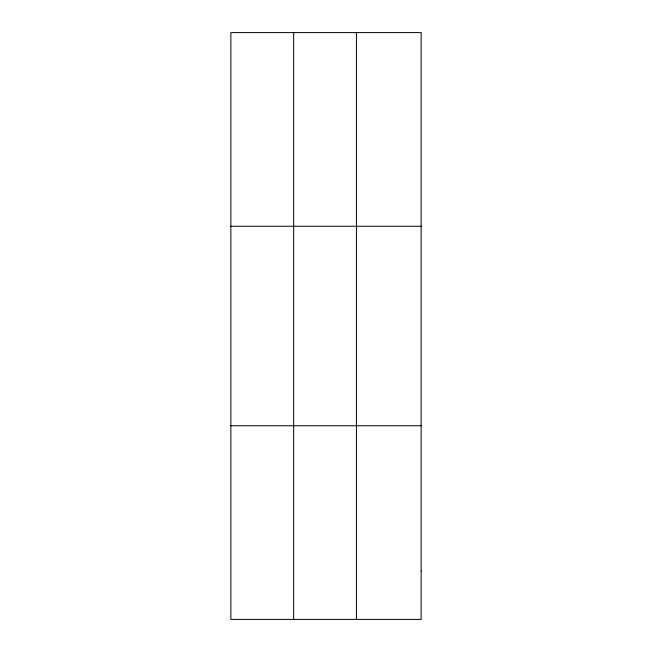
<?xml version="1.0" encoding="UTF-8"?>
<svg xmlns="http://www.w3.org/2000/svg" width="652" height="652" viewBox="0 0 652 652"><rect width="100%" height="100%" fill="white"/><g stroke="black" fill="none" stroke-linecap="round" stroke-linejoin="round"><path stroke-width="0.98" d="M230.857 226.244L421.143 226.244M230.857 425.756L421.143 425.756M356.448 32.6L356.448 619.4M293.653 32.6L293.653 619.4M421.143 570.989L421.143 619.4L230.857 619.4L230.857 32.6L421.143 32.6L421.143 570.989"/></g></svg>
